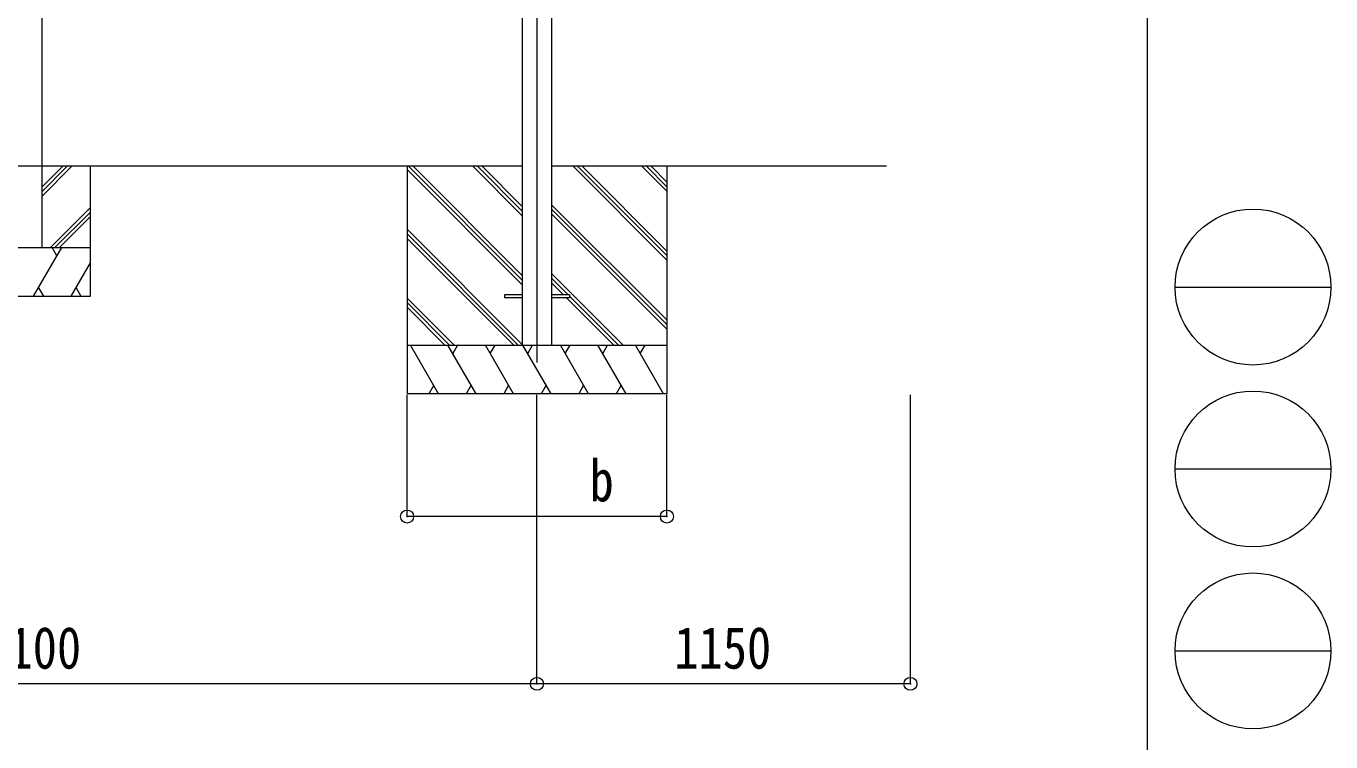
# Model space of a CAD drawing. Units: millimetres at full size, sheet at 1:40; details may follow other scales. Extents: x -11181 to 11305, y -7804 to 7716.
# Drawn here: x 7287 to 11305, y -2844 to -640 of the extents above; entities that cross this region are included whole.
import ezdxf
from ezdxf.enums import TextEntityAlignment as Align

# ---------------------------------------------------------------- set-up
doc = ezdxf.new("R2010")
doc.units = ezdxf.units.MM
doc.header["$LTSCALE"] = 40
doc.header["$PDMODE"] = 32
doc.header["$PDSIZE"] = 40
for name, color, linetype, lineweight in [('0-0_0', 7, 'Continuous', 9), ('0-1_本体', 4, 'Continuous', 9), ('0-2_部品', 7, 'Continuous', 9), ('0-8_PARTS2', 2, 'Continuous', 9), ('0-A_寸法', 6, 'Continuous', 9), ('1-0_FRAME', 7, 'Continuous', 9), ('1-3_NOTPRINT', 4, 'Continuous', 9), ('F-0_240', 7, 'Continuous', 9)]:
    doc.layers.add(name, color=color, linetype=linetype, lineweight=lineweight)
doc.styles.add('ＭＳ ゴシック', font='')
doc.styles.get('ＭＳ ゴシック').set_extended_font_data('MS Gothic')

msp = doc.modelspace()

# ---------------------------------------------------------------- linework, layer by layer
at = {"layer": '0-0_0'}
for p, q in [((8814.69, -1071.97), (5805.09, -1071.97)), ((8459.89, -1071.97), (8459.89, -1771.97)), ((8814.69, -1436.28), (8459.89, -1081.48)), ((8814.69, -1422.13), (8464.51, -1071.97)), ((8814.69, -1407.99), (8478.66, -1071.97)), ((8814.69, -1224.15), (8662.51, -1071.97)), ((8814.69, -1210), (8676.65, -1071.97)), ((8814.69, -1195.86), (8690.79, -1071.97)), ((9935.89, -1071.97), (8905.09, -1071.97)), ((9259.89, -1360.98), (8970.87, -1071.97)), ((9259.89, -1346.83), (8985.01, -1071.97)), ((9259.89, -1332.69), (8999.16, -1071.97)), ((9259.89, -1148.85), (9183.01, -1071.97)), ((9259.89, -1134.7), (9197.15, -1071.97)), ((9259.89, -1120.56), (9211.29, -1071.97)), ((9259.89, -1071.97), (9259.89, -1771.97)), ((9259.89, -1544.82), (8905.09, -1190.03)), ((9259.89, -1558.97), (8905.09, -1204.17)), ((9259.89, -1573.11), (8905.09, -1218.31)), ((8814.69, -1620.12), (8459.89, -1265.33)), ((8802.39, -1621.97), (8459.89, -1279.47)), ((8788.24, -1621.97), (8459.89, -1293.61)), ((9124.9, -1621.97), (8905.09, -1402.16)), ((8956.24, -1467.46), (8905.09, -1416.3)), ((8942.1, -1467.46), (8905.09, -1430.44)), ((8604.4, -1621.97), (8459.89, -1477.46)), ((9096.61, -1621.97), (8951.1, -1476.46)), ((9110.75, -1621.97), (8959.89, -1471.1)), ((8590.25, -1621.97), (8459.89, -1491.6)), ((8576.11, -1621.97), (8459.89, -1505.74)), ((8459.89, -1621.97), (9259.89, -1621.97)), ((8556.78, -1771.97), (8470.17, -1621.97)), ((8672.25, -1771.97), (8585.65, -1621.97)), ((8615.65, -1621.97), (8600.65, -1647.95)), ((8787.72, -1771.97), (8701.12, -1621.97)), ((8716.12, -1647.95), (8731.12, -1621.97)), ((8903.19, -1771.97), (8816.59, -1621.97)), ((8831.59, -1647.95), (8846.59, -1621.96)), ((9018.66, -1771.97), (8932.06, -1621.97)), ((8947.06, -1647.95), (8962.06, -1621.97)), ((9134.13, -1771.97), (9047.53, -1621.97)), ((9062.53, -1647.95), (9077.53, -1621.97)), ((9249.6, -1771.97), (9163, -1621.97)), ((9178, -1647.95), (9193, -1621.97)), ((8541.78, -1745.99), (8526.78, -1771.97)), ((8657.25, -1745.99), (8642.25, -1771.97)), ((8772.72, -1745.99), (8757.72, -1771.97)), ((8888.19, -1745.99), (8873.19, -1771.97)), ((9003.66, -1745.99), (8988.66, -1771.97)), ((9119.13, -1745.99), (9104.13, -1771.97)), ((9259.89, -1771.97), (8459.89, -1771.97))]:
    msp.add_line(p, q, dxfattribs=at)
at = {"layer": '0-1_本体'}
for p, q in [((8814.69, 1534.08), (8814.69, -1621.99)), ((8905.09, 1534.08), (8905.09, -1621.99))]:
    msp.add_line(p, q, dxfattribs=at)
at = {"layer": '0-2_部品', "color": 4}
for p, q in [((8760.09, -1467.46), (8760.09, -1476.46)), ((8815.09, -1467.46), (8760.09, -1467.46)), ((8815.09, -1476.46), (8760.09, -1476.46)), ((8960.09, -1467.46), (8905.09, -1467.46)), ((8960.09, -1476.46), (8905.09, -1476.46)), ((8960.09, -1467.46), (8960.09, -1476.46))]:
    msp.add_line(p, q, dxfattribs=at)
at = {"layer": '0-8_PARTS2'}
msp.add_line((8859.89, 1699.63), (8859.89, -1675.6), dxfattribs=at)
at = {"layer": '0-A_寸法'}
for p, q in [((8459.89, -2149.86), (8459.89, -1775.45)), ((8859.89, -2664.84), (8859.89, -1775.45)), ((9259.89, -2149.86), (9259.89, -1775.45)), ((10009.88, -2664.84), (10009.88, -1775.45)), ((9259.89, -2149.86), (8459.89, -2149.86)), ((8859.89, -2664.84), (5759.89, -2664.84)), ((10009.88, -2664.84), (8859.89, -2664.84))]:
    msp.add_line(p, q, dxfattribs=at)
for p in [(8459.89, -2149.86), (9259.89, -2149.86), (8859.89, -2664.84), (10009.88, -2664.84)]:
    msp.add_point(p, dxfattribs=at)
at = {"layer": '1-0_FRAME'}
for p, q in [((7334.89, -1136.44), (7399.37, -1071.96)), ((7334.89, -1150.58), (7413.51, -1071.96)), ((7334.89, -1164.72), (7427.65, -1071.96)), ((7484.89, -1471.96), (7484.89, -1071.96)), ((7361.5, -1321.96), (7484.89, -1198.57)), ((7375.64, -1321.96), (7484.89, -1212.71)), ((7389.78, -1321.96), (7484.89, -1226.85)), ((7134.89, -1321.96), (7484.89, -1321.96)), ((7309.89, -1471.96), (7396.49, -1321.96)), ((7381.49, -1347.94), (7366.49, -1321.96)), ((7425.36, -1471.96), (7484.89, -1368.85)), ((7324.89, -1445.97), (7339.89, -1471.96)), ((7440.36, -1445.98), (7455.36, -1471.96)), ((7134.89, -1471.96), (7484.89, -1471.96))]:
    msp.add_line(p, q, dxfattribs=at)
at = {"layer": '1-3_NOTPRINT'}
msp.add_line((7334.89, 1522.14), (7334.89, -1321.96), dxfattribs=at)
at = {"layer": 'F-0_240', "color": 5}
msp.add_line((10739.39, 7716.46), (10739.39, -7803.54), dxfattribs=at)
at = {"layer": 'F-0_240', "color": 4}
for p, q in [((10824.88, -1443.54), (11304.88, -1443.54)), ((10824.88, -2003.54), (11304.88, -2003.54)), ((10824.88, -2563.54), (11304.88, -2563.54))]:
    msp.add_line(p, q, dxfattribs=at)
for centre in [(11064.88, -1443.54), (11064.88, -2003.54), (11064.88, -2563.54)]:
    msp.add_circle(centre, 240, dxfattribs=at)

# ---------------------------------------------------------------- texts
at = {"layer": '0-A_寸法', "color": 7, "style": 'ＭＳ ゴシック', "width": 0.85}
for s, p in [('b', (9021.89, -2141.86)), ('3100', (7157.89, -2656.84)), ('1150', (9282.88, -2656.84))]:
    msp.add_text(s, height=129, dxfattribs=at).set_placement(p, align=Align.BOTTOM_LEFT)

doc.saveas('drawing.dxf')
